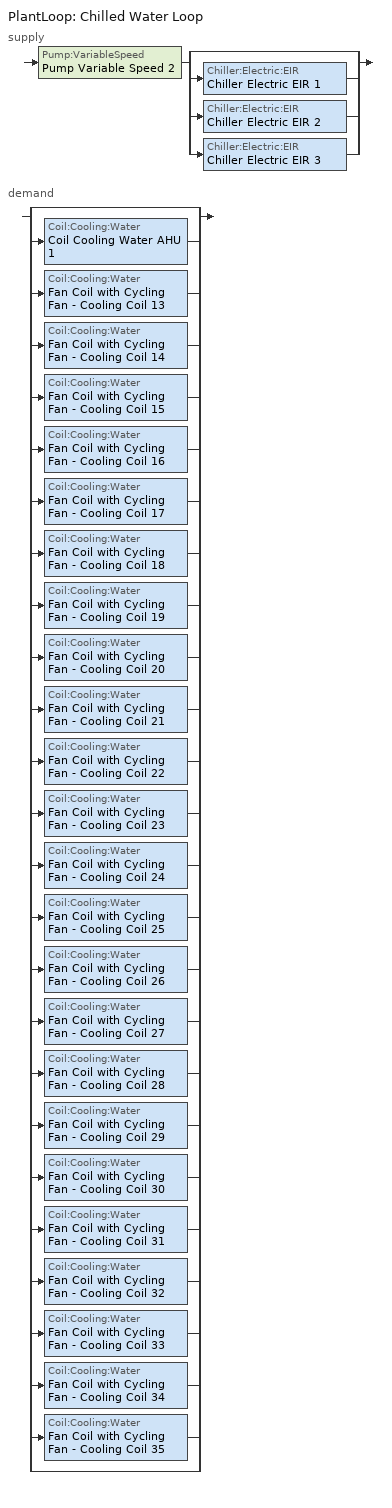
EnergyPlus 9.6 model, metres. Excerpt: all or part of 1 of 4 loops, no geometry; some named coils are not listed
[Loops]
PlantLoop 'Chilled Water Loop'
 supply: Pump:VariableSpeed 'Pump Variable Speed 2' > split
  | bypass
  | Chiller:Electric:EIR 'Chiller Electric EIR 1'
  | Chiller:Electric:EIR 'Chiller Electric EIR 2'
  | Chiller:Electric:EIR 'Chiller Electric EIR 3'
 demand: split
  | bypass
  | Coil:Cooling:Water 'Coil Cooling Water AHU 1'
  | Coil:Cooling:Water 'Fan Coil with Cycling Fan - Cooling Coil 13'
  | Coil:Cooling:Water 'Fan Coil with Cycling Fan - Cooling Coil 14'
  | Coil:Cooling:Water 'Fan Coil with Cycling Fan - Cooling Coil 15'
  | Coil:Cooling:Water 'Fan Coil with Cycling Fan - Cooling Coil 16'
  | Coil:Cooling:Water 'Fan Coil with Cycling Fan - Cooling Coil 17'
  | Coil:Cooling:Water 'Fan Coil with Cycling Fan - Cooling Coil 18'
  | Coil:Cooling:Water 'Fan Coil with Cycling Fan - Cooling Coil 19'
  | Coil:Cooling:Water 'Fan Coil with Cycling Fan - Cooling Coil 20'
  | Coil:Cooling:Water 'Fan Coil with Cycling Fan - Cooling Coil 21'
  | Coil:Cooling:Water 'Fan Coil with Cycling Fan - Cooling Coil 22'
  | Coil:Cooling:Water 'Fan Coil with Cycling Fan - Cooling Coil 23'
  | Coil:Cooling:Water 'Fan Coil with Cycling Fan - Cooling Coil 24'
  | Coil:Cooling:Water 'Fan Coil with Cycling Fan - Cooling Coil 25'
  | Coil:Cooling:Water 'Fan Coil with Cycling Fan - Cooling Coil 26'
  | Coil:Cooling:Water 'Fan Coil with Cycling Fan - Cooling Coil 27'
  | Coil:Cooling:Water 'Fan Coil with Cycling Fan - Cooling Coil 28'
  | Coil:Cooling:Water 'Fan Coil with Cycling Fan - Cooling Coil 29'
  | Coil:Cooling:Water 'Fan Coil with Cycling Fan - Cooling Coil 30'
  | Coil:Cooling:Water 'Fan Coil with Cycling Fan - Cooling Coil 31'
  | Coil:Cooling:Water 'Fan Coil with Cycling Fan - Cooling Coil 32'
  | Coil:Cooling:Water 'Fan Coil with Cycling Fan - Cooling Coil 33'
  | Coil:Cooling:Water 'Fan Coil with Cycling Fan - Cooling Coil 34'
  | Coil:Cooling:Water 'Fan Coil with Cycling Fan - Cooling Coil 35'
  | bypass
[ZoneControl:Thermostat] Temperature Difference Between Cutout And Setpoint deltaC=0
Name | Zone or ZoneList | Control Type Schedule | Control 1
Thermal Zone 13 Thermostat | Thermal Zone 13 | Thermal Zone 13 Thermostat Schedule | Thermostat Setpoint Dual Setpoint 13
Thermal Zone 14 Thermostat | Thermal Zone 14 | Thermal Zone 14 Thermostat Schedule | Thermostat Setpoint Dual Setpoint 14
Thermal Zone 15 Thermostat | Thermal Zone 15 | Thermal Zone 15 Thermostat Schedule | Thermostat Setpoint Dual Setpoint 15
Thermal Zone 16 Thermostat | Thermal Zone 16 | Thermal Zone 16 Thermostat Schedule | Thermostat Setpoint Dual Setpoint 16
Thermal Zone 17 Thermostat | Thermal Zone 17 | Thermal Zone 17 Thermostat Schedule | Thermostat Setpoint Dual Setpoint 17
Thermal Zone 18 Thermostat | Thermal Zone 18 | Thermal Zone 18 Thermostat Schedule | Thermostat Setpoint Dual Setpoint 18
Thermal Zone 19 Thermostat | Thermal Zone 19 | Thermal Zone 19 Thermostat Schedule | Thermostat Setpoint Dual Setpoint 19
Thermal Zone 20 Thermostat | Thermal Zone 20 | Thermal Zone 20 Thermostat Schedule | Thermostat Setpoint Dual Setpoint 20
Thermal Zone 21 Thermostat | Thermal Zone 21 | Thermal Zone 21 Thermostat Schedule | Thermostat Setpoint Dual Setpoint 21
Thermal Zone 22 Thermostat | Thermal Zone 22 | Thermal Zone 22 Thermostat Schedule | Thermostat Setpoint Dual Setpoint 22
Thermal Zone 23 Thermostat | Thermal Zone 23 | Thermal Zone 23 Thermostat Schedule | Thermostat Setpoint Dual Setpoint 23
Thermal Zone 24 Thermostat | Thermal Zone 24 | Thermal Zone 24 Thermostat Schedule | Thermostat Setpoint Dual Setpoint 24
Thermal Zone 25 Thermostat | Thermal Zone 25 | Thermal Zone 25 Thermostat Schedule | Thermostat Setpoint Dual Setpoint 25
Thermal Zone 26 Thermostat | Thermal Zone 26 | Thermal Zone 26 Thermostat Schedule | Thermostat Setpoint Dual Setpoint 26
Thermal Zone 27 Thermostat | Thermal Zone 27 | Thermal Zone 27 Thermostat Schedule | Thermostat Setpoint Dual Setpoint 27
Thermal Zone 28 Thermostat | Thermal Zone 28 | Thermal Zone 28 Thermostat Schedule | Thermostat Setpoint Dual Setpoint 28
Thermal Zone 29 Thermostat | Thermal Zone 29 | Thermal Zone 29 Thermostat Schedule | Thermostat Setpoint Dual Setpoint 29
Thermal Zone 30 Thermostat | Thermal Zone 30 | Thermal Zone 30 Thermostat Schedule | Thermostat Setpoint Dual Setpoint 30
Thermal Zone 31 Thermostat | Thermal Zone 31 | Thermal Zone 31 Thermostat Schedule | Thermostat Setpoint Dual Setpoint 31
Thermal Zone 32 Thermostat | Thermal Zone 32 | Thermal Zone 32 Thermostat Schedule | Thermostat Setpoint Dual Setpoint 32
Thermal Zone 33 Thermostat | Thermal Zone 33 | Thermal Zone 33 Thermostat Schedule | Thermostat Setpoint Dual Setpoint 33
Thermal Zone 34 Thermostat | Thermal Zone 34 | Thermal Zone 34 Thermostat Schedule | Thermostat Setpoint Dual Setpoint 34
Thermal Zone 35 Thermostat | Thermal Zone 35 | Thermal Zone 35 Thermostat Schedule | Thermostat Setpoint Dual Setpoint 35
[ThermostatSetpoint:DualSetpoint]
Name | Heating Setpoint Temperature Schedule | Cooling Setpoint Temperature Schedule
Thermostat Setpoint Dual Setpoint 13 | HtgSetp 13 | ClgSetp 13
Thermostat Setpoint Dual Setpoint 14 | HtgSetp 14 | ClgSetp 14
Thermostat Setpoint Dual Setpoint 15 | HtgSetp 15 | ClgSetp 15
Thermostat Setpoint Dual Setpoint 16 | HtgSetp 16 | ClgSetp 16
Thermostat Setpoint Dual Setpoint 17 | HtgSetp 17 | ClgSetp 17
Thermostat Setpoint Dual Setpoint 18 | HtgSetp 18 | ClgSetp 18
Thermostat Setpoint Dual Setpoint 19 | HtgSetp 19 | ClgSetp 19
Thermostat Setpoint Dual Setpoint 20 | HtgSetp 20 | ClgSetp 20
Thermostat Setpoint Dual Setpoint 21 | HtgSetp 21 | ClgSetp 21
Thermostat Setpoint Dual Setpoint 22 | HtgSetp 22 | ClgSetp 22
Thermostat Setpoint Dual Setpoint 23 | HtgSetp 23 | ClgSetp 23
Thermostat Setpoint Dual Setpoint 24 | HtgSetp 24 | ClgSetp 24
Thermostat Setpoint Dual Setpoint 25 | HtgSetp 25 | ClgSetp 25
Thermostat Setpoint Dual Setpoint 26 | HtgSetp 26 | ClgSetp 26
Thermostat Setpoint Dual Setpoint 27 | HtgSetp 27 | ClgSetp 27
Thermostat Setpoint Dual Setpoint 28 | HtgSetp 28 | ClgSetp 28
Thermostat Setpoint Dual Setpoint 29 | HtgSetp 29 | ClgSetp 29
Thermostat Setpoint Dual Setpoint 30 | HtgSetp 30 | ClgSetp 30
Thermostat Setpoint Dual Setpoint 31 | HtgSetp 31 | ClgSetp 31
Thermostat Setpoint Dual Setpoint 32 | HtgSetp 32 | ClgSetp 32
Thermostat Setpoint Dual Setpoint 33 | HtgSetp 33 | ClgSetp 33
Thermostat Setpoint Dual Setpoint 34 | HtgSetp 34 | ClgSetp 34
Thermostat Setpoint Dual Setpoint 35 | HtgSetp 35 | ClgSetp 35
[Fan:OnOff] Availability Schedule=Always On Discrete hvac_library; Fan Total Efficiency=0.75; Pressure Rise Pa=1395; Maximum Flow Rate m3/s=99.64; Motor Efficiency=0.8; Motor In Airstream Fraction=1; Fan Power Ratio Function of Speed Ratio Curve=Fan On Off Power Curve 12; Fan Efficiency Ratio Function of Speed Ratio Curve=Fan On Off Efficiency Curve 12
Fan Coil with Cycling Fan - Fan 13; Fan Coil with Cycling Fan - Fan 14; Fan Coil with Cycling Fan - Fan 15; Fan Coil with Cycling Fan - Fan 16; Fan Coil with Cycling Fan - Fan 17; Fan Coil with Cycling Fan - Fan 18; Fan Coil with Cycling Fan - Fan 19; Fan Coil with Cycling Fan - Fan 20; Fan Coil with Cycling Fan - Fan 21; Fan Coil with Cycling Fan - Fan 22; Fan Coil with Cycling Fan - Fan 23; Fan Coil with Cycling Fan - Fan 24; Fan Coil with Cycling Fan - Fan 25; Fan Coil with Cycling Fan - Fan 26; Fan Coil with Cycling Fan - Fan 27; Fan Coil with Cycling Fan - Fan 28; Fan Coil with Cycling Fan - Fan 29; Fan Coil with Cycling Fan - Fan 30; Fan Coil with Cycling Fan - Fan 31; Fan Coil with Cycling Fan - Fan 32; Fan Coil with Cycling Fan - Fan 33; Fan Coil with Cycling Fan - Fan 34; Fan Coil with Cycling Fan - Fan 35
[Coil:Cooling:Water] Availability Schedule=Always On Discrete hvac_library; Design Water Flow Rate m3/s=Autosize; Design Air Flow Rate m3/s=Autosize; Design Inlet Water Temperature C=Autosize; Design Inlet Air Temperature C=Autosize; Design Outlet Air Temperature C=Autosize; Design Inlet Air Humidity Ratio kgWater/kgDryAir=Autosize; Design Outlet Air Humidity Ratio kgWater/kgDryAir=Autosize; Type of Analysis=SimpleAnalysis; Heat Exchanger Configuration=CrossFlow
Fan Coil with Cycling Fan - Cooling Coil 13; Fan Coil with Cycling Fan - Cooling Coil 14; Fan Coil with Cycling Fan - Cooling Coil 15; Fan Coil with Cycling Fan - Cooling Coil 16; Fan Coil with Cycling Fan - Cooling Coil 17; Fan Coil with Cycling Fan - Cooling Coil 18; Fan Coil with Cycling Fan - Cooling Coil 19; Fan Coil with Cycling Fan - Cooling Coil 20; Fan Coil with Cycling Fan - Cooling Coil 21; Fan Coil with Cycling Fan - Cooling Coil 22; Fan Coil with Cycling Fan - Cooling Coil 23; Fan Coil with Cycling Fan - Cooling Coil 24; Fan Coil with Cycling Fan - Cooling Coil 25; Fan Coil with Cycling Fan - Cooling Coil 26; Fan Coil with Cycling Fan - Cooling Coil 27; Fan Coil with Cycling Fan - Cooling Coil 28; Fan Coil with Cycling Fan - Cooling Coil 29; Fan Coil with Cycling Fan - Cooling Coil 30; Fan Coil with Cycling Fan - Cooling Coil 31; Fan Coil with Cycling Fan - Cooling Coil 32; Fan Coil with Cycling Fan - Cooling Coil 33; Fan Coil with Cycling Fan - Cooling Coil 34; Fan Coil with Cycling Fan - Cooling Coil 35
[ZoneHVAC:FourPipeFanCoil] Capacity Control Method=CyclingFan; Maximum Supply Air Flow Rate m3/s=Autosize; Maximum Outdoor Air Flow Rate m3/s=Autosize; Maximum Cold Water Flow Rate m3/s=Autosize; Maximum Hot Water Flow Rate m3/s=Autosize; Minimum Supply Air Temperature in Cooling Mode C=Autosize; Maximum Supply Air Temperature in Heating Mode C=Autosize
Fan Coil with Cycling Fan 13: Availability Schedule Name ! Occpancy Schedule 13=Always On Discrete hvac_library; Supply Air Fan=Fan Coil with Cycling Fan - Fan 13; Cooling Coil=Fan Coil with Cycling Fan - Cooling Coil 13; Heating Coil=Fan Coil with Cycling Fan - Heating Coil 13
Fan Coil with Cycling Fan 14: Supply Air Fan=Fan Coil with Cycling Fan - Fan 14; Cooling Coil=Fan Coil with Cycling Fan - Cooling Coil 14; Heating Coil=Fan Coil with Cycling Fan - Heating Coil 14; Availability Schedule Name ! Occpancy Schedule 14=Always On Discrete hvac_library
Fan Coil with Cycling Fan 15: Supply Air Fan=Fan Coil with Cycling Fan - Fan 15; Cooling Coil=Fan Coil with Cycling Fan - Cooling Coil 15; Heating Coil=Fan Coil with Cycling Fan - Heating Coil 15; Availability Schedule Name ! Occpancy Schedule 15=Always On Discrete hvac_library
Fan Coil with Cycling Fan 16: Supply Air Fan=Fan Coil with Cycling Fan - Fan 16; Cooling Coil=Fan Coil with Cycling Fan - Cooling Coil 16; Heating Coil=Fan Coil with Cycling Fan - Heating Coil 16; Availability Schedule Name ! Occpancy Schedule 16=Always On Discrete hvac_library
Fan Coil with Cycling Fan 17: Supply Air Fan=Fan Coil with Cycling Fan - Fan 17; Cooling Coil=Fan Coil with Cycling Fan - Cooling Coil 17; Heating Coil=Fan Coil with Cycling Fan - Heating Coil 17; Availability Schedule Name ! Occpancy Schedule 17=Always On Discrete hvac_library
Fan Coil with Cycling Fan 18: Supply Air Fan=Fan Coil with Cycling Fan - Fan 18; Cooling Coil=Fan Coil with Cycling Fan - Cooling Coil 18; Heating Coil=Fan Coil with Cycling Fan - Heating Coil 18; Availability Schedule Name ! Occpancy Schedule 18=Always On Discrete hvac_library
Fan Coil with Cycling Fan 19: Supply Air Fan=Fan Coil with Cycling Fan - Fan 19; Cooling Coil=Fan Coil with Cycling Fan - Cooling Coil 19; Heating Coil=Fan Coil with Cycling Fan - Heating Coil 19; Availability Schedule Name ! Occpancy Schedule 19=Always On Discrete hvac_library
Fan Coil with Cycling Fan 20: Supply Air Fan=Fan Coil with Cycling Fan - Fan 20; Cooling Coil=Fan Coil with Cycling Fan - Cooling Coil 20; Heating Coil=Fan Coil with Cycling Fan - Heating Coil 20; Availability Schedule Name ! Occpancy Schedule 20=Always On Discrete hvac_library
Fan Coil with Cycling Fan 21: Supply Air Fan=Fan Coil with Cycling Fan - Fan 21; Cooling Coil=Fan Coil with Cycling Fan - Cooling Coil 21; Heating Coil=Fan Coil with Cycling Fan - Heating Coil 21; Availability Schedule Name ! Occpancy Schedule 21=Always On Discrete hvac_library
Fan Coil with Cycling Fan 22: Supply Air Fan=Fan Coil with Cycling Fan - Fan 22; Cooling Coil=Fan Coil with Cycling Fan - Cooling Coil 22; Heating Coil=Fan Coil with Cycling Fan - Heating Coil 22; Availability Schedule Name ! Occpancy Schedule 22=Always On Discrete hvac_library
Fan Coil with Cycling Fan 23: Supply Air Fan=Fan Coil with Cycling Fan - Fan 23; Cooling Coil=Fan Coil with Cycling Fan - Cooling Coil 23; Heating Coil=Fan Coil with Cycling Fan - Heating Coil 23; Availability Schedule Name ! Occpancy Schedule 23=Always On Discrete hvac_library
Fan Coil with Cycling Fan 24: Supply Air Fan=Fan Coil with Cycling Fan - Fan 24; Cooling Coil=Fan Coil with Cycling Fan - Cooling Coil 24; Heating Coil=Fan Coil with Cycling Fan - Heating Coil 24; Availability Schedule Name ! Occpancy Schedule 24=Always On Discrete hvac_library
Fan Coil with Cycling Fan 25: Supply Air Fan=Fan Coil with Cycling Fan - Fan 25; Cooling Coil=Fan Coil with Cycling Fan - Cooling Coil 25; Heating Coil=Fan Coil with Cycling Fan - Heating Coil 25; Availability Schedule Name ! Occpancy Schedule 25=Always On Discrete hvac_library
Fan Coil with Cycling Fan 26: Supply Air Fan=Fan Coil with Cycling Fan - Fan 26; Cooling Coil=Fan Coil with Cycling Fan - Cooling Coil 26; Heating Coil=Fan Coil with Cycling Fan - Heating Coil 26; Availability Schedule Name ! Occpancy Schedule 26=Always On Discrete hvac_library
Fan Coil with Cycling Fan 27: Supply Air Fan=Fan Coil with Cycling Fan - Fan 27; Cooling Coil=Fan Coil with Cycling Fan - Cooling Coil 27; Heating Coil=Fan Coil with Cycling Fan - Heating Coil 27; Availability Schedule Name ! Occpancy Schedule 27=Always On Discrete hvac_library
Fan Coil with Cycling Fan 28: Supply Air Fan=Fan Coil with Cycling Fan - Fan 28; Cooling Coil=Fan Coil with Cycling Fan - Cooling Coil 28; Heating Coil=Fan Coil with Cycling Fan - Heating Coil 28; Availability Schedule Name ! Occpancy Schedule 28=Always On Discrete hvac_library
Fan Coil with Cycling Fan 29: Supply Air Fan=Fan Coil with Cycling Fan - Fan 29; Cooling Coil=Fan Coil with Cycling Fan - Cooling Coil 29; Heating Coil=Fan Coil with Cycling Fan - Heating Coil 29; Availability Schedule Name ! Occpancy Schedule 29=Always On Discrete hvac_library
Fan Coil with Cycling Fan 30: Supply Air Fan=Fan Coil with Cycling Fan - Fan 30; Cooling Coil=Fan Coil with Cycling Fan - Cooling Coil 30; Heating Coil=Fan Coil with Cycling Fan - Heating Coil 30; Availability Schedule Name ! Occpancy Schedule 30=Always On Discrete hvac_library
Fan Coil with Cycling Fan 31: Supply Air Fan=Fan Coil with Cycling Fan - Fan 31; Cooling Coil=Fan Coil with Cycling Fan - Cooling Coil 31; Heating Coil=Fan Coil with Cycling Fan - Heating Coil 31; Availability Schedule Name ! Occpancy Schedule 31=Always On Discrete hvac_library
Fan Coil with Cycling Fan 32: Supply Air Fan=Fan Coil with Cycling Fan - Fan 32; Cooling Coil=Fan Coil with Cycling Fan - Cooling Coil 32; Heating Coil=Fan Coil with Cycling Fan - Heating Coil 32; Availability Schedule Name ! Occpancy Schedule 32=Always On Discrete hvac_library
Fan Coil with Cycling Fan 33: Supply Air Fan=Fan Coil with Cycling Fan - Fan 33; Cooling Coil=Fan Coil with Cycling Fan - Cooling Coil 33; Heating Coil=Fan Coil with Cycling Fan - Heating Coil 33; Availability Schedule Name ! Occpancy Schedule 33=Always On Discrete hvac_library
Fan Coil with Cycling Fan 34: Supply Air Fan=Fan Coil with Cycling Fan - Fan 34; Cooling Coil=Fan Coil with Cycling Fan - Cooling Coil 34; Heating Coil=Fan Coil with Cycling Fan - Heating Coil 34; Availability Schedule Name ! Occpancy Schedule 34=Always On Discrete hvac_library
Fan Coil with Cycling Fan 35: Supply Air Fan=Fan Coil with Cycling Fan - Fan 35; Cooling Coil=Fan Coil with Cycling Fan - Cooling Coil 35; Heating Coil=Fan Coil with Cycling Fan - Heating Coil 35; Availability Schedule Name ! Occpancy Schedule 35=Always On Discrete hvac_library
[Zone equipment]
Thermal Zone 13: Fan Coil with Cycling Fan 13
Thermal Zone 14: Fan Coil with Cycling Fan 14
Thermal Zone 15: Fan Coil with Cycling Fan 15
Thermal Zone 16: Fan Coil with Cycling Fan 16
Thermal Zone 17: Fan Coil with Cycling Fan 17
Thermal Zone 18: Fan Coil with Cycling Fan 18
Thermal Zone 19: Fan Coil with Cycling Fan 19
Thermal Zone 20: Fan Coil with Cycling Fan 20
Thermal Zone 21: Fan Coil with Cycling Fan 21
Thermal Zone 22: Fan Coil with Cycling Fan 22
Thermal Zone 23: Fan Coil with Cycling Fan 23
Thermal Zone 24: Fan Coil with Cycling Fan 24
Thermal Zone 25: Fan Coil with Cycling Fan 25
Thermal Zone 26: Fan Coil with Cycling Fan 26
Thermal Zone 27: Fan Coil with Cycling Fan 27
Thermal Zone 28: Fan Coil with Cycling Fan 28
Thermal Zone 29: Fan Coil with Cycling Fan 29
Thermal Zone 30: Fan Coil with Cycling Fan 30
Thermal Zone 31: Fan Coil with Cycling Fan 31
Thermal Zone 32: Fan Coil with Cycling Fan 32
Thermal Zone 33: Fan Coil with Cycling Fan 33
Thermal Zone 34: Fan Coil with Cycling Fan 34
Thermal Zone 35: Fan Coil with Cycling Fan 35
[Sizing:Zone] Zone Cooling Design Supply Air Temperature Input Method=SupplyAirTemperature; Zone Cooling Design Supply Air Temperature C=18.1; Zone Cooling Design Supply Air Temperature Difference deltaC=11.11; Zone Heating Design Supply Air Temperature Input Method=SupplyAirTemperature; Zone Heating Design Supply Air Temperature C=54.7; Zone Heating Design Supply Air Temperature Difference deltaC=11.11; Zone Cooling Design Supply Air Humidity Ratio kgWater/kgDryAir=0.0085; Zone Heating Design Supply Air Humidity Ratio kgWater/kgDryAir=0.008; Cooling Design Air Flow Method=DesignDay; Cooling Design Air Flow Rate m3/s=0; Cooling Minimum Air Flow per Zone Floor Area m3/s-m2=0.000762; Cooling Minimum Air Flow m3/s=0; Cooling Minimum Air Flow Fraction=0; Heating Design Air Flow Method=DesignDay; Heating Design Air Flow Rate m3/s=0; Heating Maximum Air Flow per Zone Floor Area m3/s-m2=0.002032; Heating Maximum Air Flow m3/s=0.141576; Heating Maximum Air Flow Fraction=0.3; Account for Dedicated Outdoor Air System=No
Name | Design Specification Outdoor Air Object
Thermal Zone 13 | Ventilation 13
Thermal Zone 14 | Ventilation 14
Thermal Zone 15 | Ventilation 15
Thermal Zone 16 | Ventilation 16
Thermal Zone 17 | Ventilation 17
Thermal Zone 18 | Ventilation 18
Thermal Zone 19 | Ventilation 19
Thermal Zone 20 | Ventilation 20
Thermal Zone 21 | Ventilation 21
Thermal Zone 22 | Ventilation 22
Thermal Zone 23 | Ventilation 23
Thermal Zone 24 | Ventilation 24
Thermal Zone 25 | Ventilation 25
Thermal Zone 26 | Ventilation 26
Thermal Zone 27 | Ventilation 27
Thermal Zone 28 | Ventilation 28
Thermal Zone 29 | Ventilation 29
Thermal Zone 30 | Ventilation 30
Thermal Zone 31 | Ventilation 31
Thermal Zone 32 | Ventilation 32
Thermal Zone 33 | Ventilation 33
Thermal Zone 34 | Ventilation 34
Thermal Zone 35 | Ventilation 35
[DesignSpecification:OutdoorAir] Outdoor Air Method=Sum; Outdoor Air Flow per Person m3/s-person=0; Outdoor Air Flow per Zone Floor Area m3/s-m2=0; Outdoor Air Flow per Zone m3/s=0; Outdoor Air Flow Air Changes per Hour 1/hr=1.7
Ventilation 13; Ventilation 14; Ventilation 15; Ventilation 16; Ventilation 17; Ventilation 18; Ventilation 19; Ventilation 20; Ventilation 21; Ventilation 22; Ventilation 23; Ventilation 24; Ventilation 25; Ventilation 26; Ventilation 27; Ventilation 28; Ventilation 29; Ventilation 30; Ventilation 31; Ventilation 32; Ventilation 33; Ventilation 34; Ventilation 35
[SetpointManager:Scheduled]
Setpoint Manager Scheduled Chilled Water Duck: Control Variable=Temperature; Schedule=Chilled_Water_Temperature; Setpoint Node or NodeList=Node Chilled Water Deck Supply
[Chiller:Electric:EIR] Reference Capacity W=Autosize; Reference Leaving Chilled Water Temperature C=6.67; Reference Entering Condenser Fluid Temperature C=29.4; Reference Chilled Water Flow Rate m3/s=Autosize; Reference Condenser Fluid Flow Rate m3/s=Autosize; Cooling Capacity Function of Temperature Curve=Curve Biquadratic 1; Electric Input to Cooling Output Ratio Function of Temperature Curve=Curve Biquadratic 2; Electric Input to Cooling Output Ratio Function of Part Load Ratio Curve=Curve Quadratic 1; Minimum Part Load Ratio=0.1; Maximum Part Load Ratio=1; Optimum Part Load Ratio=1; Minimum Unloading Ratio=0.2; Condenser Type=WaterCooled; Condenser Fan Power Ratio W/W=0; Fraction of Compressor Electric Consumption Rejected by Condenser=1; Leaving Chilled Water Lower Temperature Limit C=2; Chiller Flow Mode=NotModulated; Sizing Factor=1; Basin Heater Capacity W/K=0; Basin Heater Setpoint Temperature C=10; Condenser Heat Recovery Relative Capacity Fraction=1
Name | Reference COP W/W
Chiller Electric EIR 1 | 3.5
Chiller Electric EIR 2 | 4.5
Chiller Electric EIR 3 | 5.5
[PlantEquipmentList]
Chilled Water Loop Cooling Equipment List: Chiller:Electric:EIR, Chiller Electric EIR 1, Chiller:Electric:EIR, Chiller Electric EIR 2, Chiller:Electric:EIR, Chiller Electric EIR 3
[PlantLoop]
Chilled Water Loop: Fluid Type=Water; Plant Equipment Operation Scheme=Chilled Water Loop Operation Schemes; Maximum Loop Temperature C=100; Minimum Loop Temperature C=0; Maximum Loop Flow Rate m3/s=Autosize; Minimum Loop Flow Rate m3/s=0; Plant Loop Volume m3=Autocalculate; Load Distribution Scheme=Optimal; Plant Loop Demand Calculation Scheme=SingleSetpoint
[Sizing:Plant]
Chilled Water Loop: Loop Type=Cooling; Design Loop Exit Temperature C=6.7; Loop Design Temperature Difference deltaC=6.7; Sizing Option=NonCoincident; Zone Timesteps in Averaging Window=1; Coincident Sizing Factor Mode=None
[Pump:VariableSpeed]
Pump Variable Speed 2: Design Maximum Flow Rate m3/s=Autosize; Design Pump Head Pa=179352; Design Power Consumption W=Autosize; Motor Efficiency=0.8; Fraction of Motor Inefficiencies to Fluid Stream=0; Coefficient 1 of the Part Load Performance Curve=0; Coefficient 2 of the Part Load Performance Curve=1; Coefficient 3 of the Part Load Performance Curve=0; Coefficient 4 of the Part Load Performance Curve=0; Design Minimum Flow Rate m3/s=0; Pump Control Type=Intermittent; Skin Loss Radiative Fraction=0.5; Design Power Sizing Method=PowerPerFlowPerPressure; Design Electric Power per Unit Flow Rate W/(m3/s)=348701.1; Design Shaft Power per Unit Flow Rate per Unit Head W/((m3/s)-Pa)=1.28205; Design Minimum Flow Rate Fraction=0
[PlantEquipmentOperationSchemes]
Chilled Water Loop Operation Schemes: Control Scheme Object Type 1=PlantEquipmentOperation:CoolingLoad; Control Scheme Name 1=Chilled Water Loop Cooling Operation Scheme; Control Scheme Schedule Name 1=Always On Discrete
[PlantEquipmentOperation:CoolingLoad]
Chilled Water Loop Cooling Operation Scheme: Load Range Lower Limit 1=0; Load Range Upper Limit 1=1000000000; Range Equipment List Name 1=Chilled Water Loop Cooling Equipment List
[Schedule:Day:Interval]
HtgSetp Summer Design Day 13; HtgSetp Summer Design Day 14; HtgSetp Summer Design Day 15; HtgSetp Summer Design Day 16; HtgSetp Summer Design Day 17; HtgSetp Summer Design Day 18; HtgSetp Summer Design Day 19; HtgSetp Summer Design Day 20; HtgSetp Summer Design Day 21; HtgSetp Summer Design Day 22; HtgSetp Summer Design Day 23; HtgSetp Summer Design Day 24; HtgSetp Summer Design Day 25; HtgSetp Summer Design Day 26; HtgSetp Summer Design Day 27; HtgSetp Summer Design Day 28; HtgSetp Summer Design Day 29; HtgSetp Summer Design Day 30; HtgSetp Summer Design Day 31; HtgSetp Summer Design Day 32; HtgSetp Summer Design Day 33; HtgSetp Summer Design Day 34; HtgSetp Summer Design Day 35: No, 24:00, 15.6
HtgSetp Winter Design Day 13; HtgSetp Winter Design Day 14; HtgSetp Winter Design Day 15; HtgSetp Winter Design Day 16; HtgSetp Winter Design Day 17; HtgSetp Winter Design Day 18; HtgSetp Winter Design Day 19; HtgSetp Winter Design Day 20; HtgSetp Winter Design Day 21; HtgSetp Winter Design Day 22; HtgSetp Winter Design Day 23; HtgSetp Winter Design Day 24; HtgSetp Winter Design Day 25; HtgSetp Winter Design Day 26; HtgSetp Winter Design Day 27; HtgSetp Winter Design Day 28; HtgSetp Winter Design Day 29; HtgSetp Winter Design Day 30; HtgSetp Winter Design Day 31; HtgSetp Winter Design Day 32; HtgSetp Winter Design Day 33; HtgSetp Winter Design Day 34; HtgSetp Winter Design Day 35: No, 24:00, 21
ClgSetp Summer Design Day 13; ClgSetp Summer Design Day 14; ClgSetp Summer Design Day 15; ClgSetp Summer Design Day 16; ClgSetp Summer Design Day 17; ClgSetp Summer Design Day 18; ClgSetp Summer Design Day 19; ClgSetp Summer Design Day 20; ClgSetp Summer Design Day 21; ClgSetp Summer Design Day 22; ClgSetp Summer Design Day 23; ClgSetp Summer Design Day 24; ClgSetp Summer Design Day 25; ClgSetp Summer Design Day 26; ClgSetp Summer Design Day 27; ClgSetp Summer Design Day 28; ClgSetp Summer Design Day 29; ClgSetp Summer Design Day 30; ClgSetp Summer Design Day 31; ClgSetp Summer Design Day 32; ClgSetp Summer Design Day 33; ClgSetp Summer Design Day 34; ClgSetp Summer Design Day 35: No, 06:00, 26.7, 22:00, 24, 24:00, 26.7
ClgSetp Winter Design Day 13; ClgSetp Winter Design Day 14; ClgSetp Winter Design Day 15; ClgSetp Winter Design Day 16; ClgSetp Winter Design Day 17; ClgSetp Winter Design Day 18; ClgSetp Winter Design Day 19; ClgSetp Winter Design Day 20; ClgSetp Winter Design Day 21; ClgSetp Winter Design Day 22; ClgSetp Winter Design Day 23; ClgSetp Winter Design Day 24; ClgSetp Winter Design Day 25; ClgSetp Winter Design Day 26; ClgSetp Winter Design Day 27; ClgSetp Winter Design Day 28; ClgSetp Winter Design Day 29; ClgSetp Winter Design Day 30; ClgSetp Winter Design Day 31; ClgSetp Winter Design Day 32; ClgSetp Winter Design Day 33; ClgSetp Winter Design Day 34; ClgSetp Winter Design Day 35: No, 24:00, 26.7
ClgSetp Default Schedule 13; ClgSetp Default Schedule 14; ClgSetp Default Schedule 15; ClgSetp Default Schedule 16; ClgSetp Default Schedule 17; ClgSetp Default Schedule 18; ClgSetp Default Schedule 19; ClgSetp Default Schedule 20; ClgSetp Default Schedule 21; ClgSetp Default Schedule 22; ClgSetp Default Schedule 23; ClgSetp Default Schedule 24; ClgSetp Default Schedule 25; ClgSetp Default Schedule 26; ClgSetp Default Schedule 27; ClgSetp Default Schedule 28; ClgSetp Default Schedule 29; ClgSetp Default Schedule 30; ClgSetp Default Schedule 31; ClgSetp Default Schedule 32; ClgSetp Default Schedule 33; ClgSetp Default Schedule 34; ClgSetp Default Schedule 35: Temperature 37, No, 01:00, 28, 02:00, 28, 03:00, 28, 04:00, 28, 05:00, 28, 06:00, 28, 07:00, 28, 08:00, 28, 09:00, 28, 10:00, 28, 11:00, 26, 12:00, 26, 13:00, 26, 14:00, 26, 15:00, 26, 16:00, 26, 17:00, 26, 18:00, 26, 19:00, 26, 20:00, 26, 21:00, 26, 22:00, 26, 23:00, 28, 24:00, 28
HtgSetp Default Schedule 13; HtgSetp Default Schedule 14; HtgSetp Default Schedule 15; HtgSetp Default Schedule 16; HtgSetp Default Schedule 17; HtgSetp Default Schedule 18; HtgSetp Default Schedule 19; HtgSetp Default Schedule 20; HtgSetp Default Schedule 21; HtgSetp Default Schedule 22; HtgSetp Default Schedule 23; HtgSetp Default Schedule 24; HtgSetp Default Schedule 25; HtgSetp Default Schedule 26; HtgSetp Default Schedule 27; HtgSetp Default Schedule 28; HtgSetp Default Schedule 29; HtgSetp Default Schedule 30; HtgSetp Default Schedule 31; HtgSetp Default Schedule 32; HtgSetp Default Schedule 33; HtgSetp Default Schedule 34; HtgSetp Default Schedule 35: Temperature 36, No, 01:00, 16, 02:00, 16, 03:00, 16, 04:00, 16, 05:00, 16, 06:00, 16, 07:00, 16, 08:00, 16, 09:00, 16, 10:00, 16, 11:00, 22, 12:00, 22, 13:00, 22, 14:00, 22, 15:00, 22, 16:00, 22, 17:00, 22, 18:00, 22, 19:00, 22, 20:00, 22, 21:00, 22, 22:00, 22, 23:00, 16, 24:00, 16
Chilled_Water_Temperature_Default; Chilled_Water_Temperature_Summer_Design_Day; Chilled_Water_Temperature_Winter_Design_Day: No, 24:00, 6.7
[Schedule:Week:Daily]
HtgSetp 13 Week Rule - Jan1-Dec31: HtgSetp Default Schedule 13, HtgSetp Default Schedule 13, HtgSetp Default Schedule 13, HtgSetp Default Schedule 13, HtgSetp Default Schedule 13, HtgSetp Default Schedule 13, HtgSetp Default Schedule 13, HtgSetp Default Schedule 13, HtgSetp Summer Design Day 13, HtgSetp Winter Design Day 13, HtgSetp Default Schedule 13, HtgSetp Default Schedule 13
ClgSetp 13 Week Rule - Jan1-Dec31: ClgSetp Default Schedule 13, ClgSetp Default Schedule 13, ClgSetp Default Schedule 13, ClgSetp Default Schedule 13, ClgSetp Default Schedule 13, ClgSetp Default Schedule 13, ClgSetp Default Schedule 13, ClgSetp Default Schedule 13, ClgSetp Summer Design Day 13, ClgSetp Winter Design Day 13, ClgSetp Default Schedule 13, ClgSetp Default Schedule 13
HtgSetp 14 Week Rule - Jan1-Dec31: HtgSetp Default Schedule 14, HtgSetp Default Schedule 14, HtgSetp Default Schedule 14, HtgSetp Default Schedule 14, HtgSetp Default Schedule 14, HtgSetp Default Schedule 14, HtgSetp Default Schedule 14, HtgSetp Default Schedule 14, HtgSetp Summer Design Day 14, HtgSetp Winter Design Day 14, HtgSetp Default Schedule 14, HtgSetp Default Schedule 14
ClgSetp 14 Week Rule - Jan1-Dec31: ClgSetp Default Schedule 14, ClgSetp Default Schedule 14, ClgSetp Default Schedule 14, ClgSetp Default Schedule 14, ClgSetp Default Schedule 14, ClgSetp Default Schedule 14, ClgSetp Default Schedule 14, ClgSetp Default Schedule 14, ClgSetp Summer Design Day 14, ClgSetp Winter Design Day 14, ClgSetp Default Schedule 14, ClgSetp Default Schedule 14
HtgSetp 15 Week Rule - Jan1-Dec31: HtgSetp Default Schedule 15, HtgSetp Default Schedule 15, HtgSetp Default Schedule 15, HtgSetp Default Schedule 15, HtgSetp Default Schedule 15, HtgSetp Default Schedule 15, HtgSetp Default Schedule 15, HtgSetp Default Schedule 15, HtgSetp Summer Design Day 15, HtgSetp Winter Design Day 15, HtgSetp Default Schedule 15, HtgSetp Default Schedule 15
ClgSetp 15 Week Rule - Jan1-Dec31: ClgSetp Default Schedule 15, ClgSetp Default Schedule 15, ClgSetp Default Schedule 15, ClgSetp Default Schedule 15, ClgSetp Default Schedule 15, ClgSetp Default Schedule 15, ClgSetp Default Schedule 15, ClgSetp Default Schedule 15, ClgSetp Summer Design Day 15, ClgSetp Winter Design Day 15, ClgSetp Default Schedule 15, ClgSetp Default Schedule 15
HtgSetp 16 Week Rule - Jan1-Dec31: HtgSetp Default Schedule 16, HtgSetp Default Schedule 16, HtgSetp Default Schedule 16, HtgSetp Default Schedule 16, HtgSetp Default Schedule 16, HtgSetp Default Schedule 16, HtgSetp Default Schedule 16, HtgSetp Default Schedule 16, HtgSetp Summer Design Day 16, HtgSetp Winter Design Day 16, HtgSetp Default Schedule 16, HtgSetp Default Schedule 16
ClgSetp 16 Week Rule - Jan1-Dec31: ClgSetp Default Schedule 16, ClgSetp Default Schedule 16, ClgSetp Default Schedule 16, ClgSetp Default Schedule 16, ClgSetp Default Schedule 16, ClgSetp Default Schedule 16, ClgSetp Default Schedule 16, ClgSetp Default Schedule 16, ClgSetp Summer Design Day 16, ClgSetp Winter Design Day 16, ClgSetp Default Schedule 16, ClgSetp Default Schedule 16
HtgSetp 17 Week Rule - Jan1-Dec31: HtgSetp Default Schedule 17, HtgSetp Default Schedule 17, HtgSetp Default Schedule 17, HtgSetp Default Schedule 17, HtgSetp Default Schedule 17, HtgSetp Default Schedule 17, HtgSetp Default Schedule 17, HtgSetp Default Schedule 17, HtgSetp Summer Design Day 17, HtgSetp Winter Design Day 17, HtgSetp Default Schedule 17, HtgSetp Default Schedule 17
ClgSetp 17 Week Rule - Jan1-Dec31: ClgSetp Default Schedule 17, ClgSetp Default Schedule 17, ClgSetp Default Schedule 17, ClgSetp Default Schedule 17, ClgSetp Default Schedule 17, ClgSetp Default Schedule 17, ClgSetp Default Schedule 17, ClgSetp Default Schedule 17, ClgSetp Summer Design Day 17, ClgSetp Winter Design Day 17, ClgSetp Default Schedule 17, ClgSetp Default Schedule 17
HtgSetp 18 Week Rule - Jan1-Dec31: HtgSetp Default Schedule 18, HtgSetp Default Schedule 18, HtgSetp Default Schedule 18, HtgSetp Default Schedule 18, HtgSetp Default Schedule 18, HtgSetp Default Schedule 18, HtgSetp Default Schedule 18, HtgSetp Default Schedule 18, HtgSetp Summer Design Day 18, HtgSetp Winter Design Day 18, HtgSetp Default Schedule 18, HtgSetp Default Schedule 18
ClgSetp 18 Week Rule - Jan1-Dec31: ClgSetp Default Schedule 18, ClgSetp Default Schedule 18, ClgSetp Default Schedule 18, ClgSetp Default Schedule 18, ClgSetp Default Schedule 18, ClgSetp Default Schedule 18, ClgSetp Default Schedule 18, ClgSetp Default Schedule 18, ClgSetp Summer Design Day 18, ClgSetp Winter Design Day 18, ClgSetp Default Schedule 18, ClgSetp Default Schedule 18
HtgSetp 19 Week Rule - Jan1-Dec31: HtgSetp Default Schedule 19, HtgSetp Default Schedule 19, HtgSetp Default Schedule 19, HtgSetp Default Schedule 19, HtgSetp Default Schedule 19, HtgSetp Default Schedule 19, HtgSetp Default Schedule 19, HtgSetp Default Schedule 19, HtgSetp Summer Design Day 19, HtgSetp Winter Design Day 19, HtgSetp Default Schedule 19, HtgSetp Default Schedule 19
ClgSetp 19 Week Rule - Jan1-Dec31: ClgSetp Default Schedule 19, ClgSetp Default Schedule 19, ClgSetp Default Schedule 19, ClgSetp Default Schedule 19, ClgSetp Default Schedule 19, ClgSetp Default Schedule 19, ClgSetp Default Schedule 19, ClgSetp Default Schedule 19, ClgSetp Summer Design Day 19, ClgSetp Winter Design Day 19, ClgSetp Default Schedule 19, ClgSetp Default Schedule 19
HtgSetp 20 Week Rule - Jan1-Dec31: HtgSetp Default Schedule 20, HtgSetp Default Schedule 20, HtgSetp Default Schedule 20, HtgSetp Default Schedule 20, HtgSetp Default Schedule 20, HtgSetp Default Schedule 20, HtgSetp Default Schedule 20, HtgSetp Default Schedule 20, HtgSetp Summer Design Day 20, HtgSetp Winter Design Day 20, HtgSetp Default Schedule 20, HtgSetp Default Schedule 20
ClgSetp 20 Week Rule - Jan1-Dec31: ClgSetp Default Schedule 20, ClgSetp Default Schedule 20, ClgSetp Default Schedule 20, ClgSetp Default Schedule 20, ClgSetp Default Schedule 20, ClgSetp Default Schedule 20, ClgSetp Default Schedule 20, ClgSetp Default Schedule 20, ClgSetp Summer Design Day 20, ClgSetp Winter Design Day 20, ClgSetp Default Schedule 20, ClgSetp Default Schedule 20
HtgSetp 21 Week Rule - Jan1-Dec31: HtgSetp Default Schedule 21, HtgSetp Default Schedule 21, HtgSetp Default Schedule 21, HtgSetp Default Schedule 21, HtgSetp Default Schedule 21, HtgSetp Default Schedule 21, HtgSetp Default Schedule 21, HtgSetp Default Schedule 21, HtgSetp Summer Design Day 21, HtgSetp Winter Design Day 21, HtgSetp Default Schedule 21, HtgSetp Default Schedule 21
ClgSetp 21 Week Rule - Jan1-Dec31: ClgSetp Default Schedule 21, ClgSetp Default Schedule 21, ClgSetp Default Schedule 21, ClgSetp Default Schedule 21, ClgSetp Default Schedule 21, ClgSetp Default Schedule 21, ClgSetp Default Schedule 21, ClgSetp Default Schedule 21, ClgSetp Summer Design Day 21, ClgSetp Winter Design Day 21, ClgSetp Default Schedule 21, ClgSetp Default Schedule 21
HtgSetp 22 Week Rule - Jan1-Dec31: HtgSetp Default Schedule 22, HtgSetp Default Schedule 22, HtgSetp Default Schedule 22, HtgSetp Default Schedule 22, HtgSetp Default Schedule 22, HtgSetp Default Schedule 22, HtgSetp Default Schedule 22, HtgSetp Default Schedule 22, HtgSetp Summer Design Day 22, HtgSetp Winter Design Day 22, HtgSetp Default Schedule 22, HtgSetp Default Schedule 22
ClgSetp 22 Week Rule - Jan1-Dec31: ClgSetp Default Schedule 22, ClgSetp Default Schedule 22, ClgSetp Default Schedule 22, ClgSetp Default Schedule 22, ClgSetp Default Schedule 22, ClgSetp Default Schedule 22, ClgSetp Default Schedule 22, ClgSetp Default Schedule 22, ClgSetp Summer Design Day 22, ClgSetp Winter Design Day 22, ClgSetp Default Schedule 22, ClgSetp Default Schedule 22
HtgSetp 23 Week Rule - Jan1-Dec31: HtgSetp Default Schedule 23, HtgSetp Default Schedule 23, HtgSetp Default Schedule 23, HtgSetp Default Schedule 23, HtgSetp Default Schedule 23, HtgSetp Default Schedule 23, HtgSetp Default Schedule 23, HtgSetp Default Schedule 23, HtgSetp Summer Design Day 23, HtgSetp Winter Design Day 23, HtgSetp Default Schedule 23, HtgSetp Default Schedule 23
ClgSetp 23 Week Rule - Jan1-Dec31: ClgSetp Default Schedule 23, ClgSetp Default Schedule 23, ClgSetp Default Schedule 23, ClgSetp Default Schedule 23, ClgSetp Default Schedule 23, ClgSetp Default Schedule 23, ClgSetp Default Schedule 23, ClgSetp Default Schedule 23, ClgSetp Summer Design Day 23, ClgSetp Winter Design Day 23, ClgSetp Default Schedule 23, ClgSetp Default Schedule 23
HtgSetp 24 Week Rule - Jan1-Dec31: HtgSetp Default Schedule 24, HtgSetp Default Schedule 24, HtgSetp Default Schedule 24, HtgSetp Default Schedule 24, HtgSetp Default Schedule 24, HtgSetp Default Schedule 24, HtgSetp Default Schedule 24, HtgSetp Default Schedule 24, HtgSetp Summer Design Day 24, HtgSetp Winter Design Day 24, HtgSetp Default Schedule 24, HtgSetp Default Schedule 24
ClgSetp 24 Week Rule - Jan1-Dec31: ClgSetp Default Schedule 24, ClgSetp Default Schedule 24, ClgSetp Default Schedule 24, ClgSetp Default Schedule 24, ClgSetp Default Schedule 24, ClgSetp Default Schedule 24, ClgSetp Default Schedule 24, ClgSetp Default Schedule 24, ClgSetp Summer Design Day 24, ClgSetp Winter Design Day 24, ClgSetp Default Schedule 24, ClgSetp Default Schedule 24
HtgSetp 25 Week Rule - Jan1-Dec31: HtgSetp Default Schedule 25, HtgSetp Default Schedule 25, HtgSetp Default Schedule 25, HtgSetp Default Schedule 25, HtgSetp Default Schedule 25, HtgSetp Default Schedule 25, HtgSetp Default Schedule 25, HtgSetp Default Schedule 25, HtgSetp Summer Design Day 25, HtgSetp Winter Design Day 25, HtgSetp Default Schedule 25, HtgSetp Default Schedule 25
ClgSetp 25 Week Rule - Jan1-Dec31: ClgSetp Default Schedule 25, ClgSetp Default Schedule 25, ClgSetp Default Schedule 25, ClgSetp Default Schedule 25, ClgSetp Default Schedule 25, ClgSetp Default Schedule 25, ClgSetp Default Schedule 25, ClgSetp Default Schedule 25, ClgSetp Summer Design Day 25, ClgSetp Winter Design Day 25, ClgSetp Default Schedule 25, ClgSetp Default Schedule 25
HtgSetp 26 Week Rule - Jan1-Dec31: HtgSetp Default Schedule 26, HtgSetp Default Schedule 26, HtgSetp Default Schedule 26, HtgSetp Default Schedule 26, HtgSetp Default Schedule 26, HtgSetp Default Schedule 26, HtgSetp Default Schedule 26, HtgSetp Default Schedule 26, HtgSetp Summer Design Day 26, HtgSetp Winter Design Day 26, HtgSetp Default Schedule 26, HtgSetp Default Schedule 26
ClgSetp 26 Week Rule - Jan1-Dec31: ClgSetp Default Schedule 26, ClgSetp Default Schedule 26, ClgSetp Default Schedule 26, ClgSetp Default Schedule 26, ClgSetp Default Schedule 26, ClgSetp Default Schedule 26, ClgSetp Default Schedule 26, ClgSetp Default Schedule 26, ClgSetp Summer Design Day 26, ClgSetp Winter Design Day 26, ClgSetp Default Schedule 26, ClgSetp Default Schedule 26
HtgSetp 27 Week Rule - Jan1-Dec31: HtgSetp Default Schedule 27, HtgSetp Default Schedule 27, HtgSetp Default Schedule 27, HtgSetp Default Schedule 27, HtgSetp Default Schedule 27, HtgSetp Default Schedule 27, HtgSetp Default Schedule 27, HtgSetp Default Schedule 27, HtgSetp Summer Design Day 27, HtgSetp Winter Design Day 27, HtgSetp Default Schedule 27, HtgSetp Default Schedule 27
ClgSetp 27 Week Rule - Jan1-Dec31: ClgSetp Default Schedule 27, ClgSetp Default Schedule 27, ClgSetp Default Schedule 27, ClgSetp Default Schedule 27, ClgSetp Default Schedule 27, ClgSetp Default Schedule 27, ClgSetp Default Schedule 27, ClgSetp Default Schedule 27, ClgSetp Summer Design Day 27, ClgSetp Winter Design Day 27, ClgSetp Default Schedule 27, ClgSetp Default Schedule 27
HtgSetp 28 Week Rule - Jan1-Dec31: HtgSetp Default Schedule 28, HtgSetp Default Schedule 28, HtgSetp Default Schedule 28, HtgSetp Default Schedule 28, HtgSetp Default Schedule 28, HtgSetp Default Schedule 28, HtgSetp Default Schedule 28, HtgSetp Default Schedule 28, HtgSetp Summer Design Day 28, HtgSetp Winter Design Day 28, HtgSetp Default Schedule 28, HtgSetp Default Schedule 28
ClgSetp 28 Week Rule - Jan1-Dec31: ClgSetp Default Schedule 28, ClgSetp Default Schedule 28, ClgSetp Default Schedule 28, ClgSetp Default Schedule 28, ClgSetp Default Schedule 28, ClgSetp Default Schedule 28, ClgSetp Default Schedule 28, ClgSetp Default Schedule 28, ClgSetp Summer Design Day 28, ClgSetp Winter Design Day 28, ClgSetp Default Schedule 28, ClgSetp Default Schedule 28
HtgSetp 29 Week Rule - Jan1-Dec31: HtgSetp Default Schedule 29, HtgSetp Default Schedule 29, HtgSetp Default Schedule 29, HtgSetp Default Schedule 29, HtgSetp Default Schedule 29, HtgSetp Default Schedule 29, HtgSetp Default Schedule 29, HtgSetp Default Schedule 29, HtgSetp Summer Design Day 29, HtgSetp Winter Design Day 29, HtgSetp Default Schedule 29, HtgSetp Default Schedule 29
ClgSetp 29 Week Rule - Jan1-Dec31: ClgSetp Default Schedule 29, ClgSetp Default Schedule 29, ClgSetp Default Schedule 29, ClgSetp Default Schedule 29, ClgSetp Default Schedule 29, ClgSetp Default Schedule 29, ClgSetp Default Schedule 29, ClgSetp Default Schedule 29, ClgSetp Summer Design Day 29, ClgSetp Winter Design Day 29, ClgSetp Default Schedule 29, ClgSetp Default Schedule 29
HtgSetp 30 Week Rule - Jan1-Dec31: HtgSetp Default Schedule 30, HtgSetp Default Schedule 30, HtgSetp Default Schedule 30, HtgSetp Default Schedule 30, HtgSetp Default Schedule 30, HtgSetp Default Schedule 30, HtgSetp Default Schedule 30, HtgSetp Default Schedule 30, HtgSetp Summer Design Day 30, HtgSetp Winter Design Day 30, HtgSetp Default Schedule 30, HtgSetp Default Schedule 30
ClgSetp 30 Week Rule - Jan1-Dec31: ClgSetp Default Schedule 30, ClgSetp Default Schedule 30, ClgSetp Default Schedule 30, ClgSetp Default Schedule 30, ClgSetp Default Schedule 30, ClgSetp Default Schedule 30, ClgSetp Default Schedule 30, ClgSetp Default Schedule 30, ClgSetp Summer Design Day 30, ClgSetp Winter Design Day 30, ClgSetp Default Schedule 30, ClgSetp Default Schedule 30
HtgSetp 31 Week Rule - Jan1-Dec31: HtgSetp Default Schedule 31, HtgSetp Default Schedule 31, HtgSetp Default Schedule 31, HtgSetp Default Schedule 31, HtgSetp Default Schedule 31, HtgSetp Default Schedule 31, HtgSetp Default Schedule 31, HtgSetp Default Schedule 31, HtgSetp Summer Design Day 31, HtgSetp Winter Design Day 31, HtgSetp Default Schedule 31, HtgSetp Default Schedule 31
ClgSetp 31 Week Rule - Jan1-Dec31: ClgSetp Default Schedule 31, ClgSetp Default Schedule 31, ClgSetp Default Schedule 31, ClgSetp Default Schedule 31, ClgSetp Default Schedule 31, ClgSetp Default Schedule 31, ClgSetp Default Schedule 31, ClgSetp Default Schedule 31, ClgSetp Summer Design Day 31, ClgSetp Winter Design Day 31, ClgSetp Default Schedule 31, ClgSetp Default Schedule 31
HtgSetp 32 Week Rule - Jan1-Dec31: HtgSetp Default Schedule 32, HtgSetp Default Schedule 32, HtgSetp Default Schedule 32, HtgSetp Default Schedule 32, HtgSetp Default Schedule 32, HtgSetp Default Schedule 32, HtgSetp Default Schedule 32, HtgSetp Default Schedule 32, HtgSetp Summer Design Day 32, HtgSetp Winter Design Day 32, HtgSetp Default Schedule 32, HtgSetp Default Schedule 32
ClgSetp 32 Week Rule - Jan1-Dec31: ClgSetp Default Schedule 32, ClgSetp Default Schedule 32, ClgSetp Default Schedule 32, ClgSetp Default Schedule 32, ClgSetp Default Schedule 32, ClgSetp Default Schedule 32, ClgSetp Default Schedule 32, ClgSetp Default Schedule 32, ClgSetp Summer Design Day 32, ClgSetp Winter Design Day 32, ClgSetp Default Schedule 32, ClgSetp Default Schedule 32
HtgSetp 33 Week Rule - Jan1-Dec31: HtgSetp Default Schedule 33, HtgSetp Default Schedule 33, HtgSetp Default Schedule 33, HtgSetp Default Schedule 33, HtgSetp Default Schedule 33, HtgSetp Default Schedule 33, HtgSetp Default Schedule 33, HtgSetp Default Schedule 33, HtgSetp Summer Design Day 33, HtgSetp Winter Design Day 33, HtgSetp Default Schedule 33, HtgSetp Default Schedule 33
ClgSetp 33 Week Rule - Jan1-Dec31: ClgSetp Default Schedule 33, ClgSetp Default Schedule 33, ClgSetp Default Schedule 33, ClgSetp Default Schedule 33, ClgSetp Default Schedule 33, ClgSetp Default Schedule 33, ClgSetp Default Schedule 33, ClgSetp Default Schedule 33, ClgSetp Summer Design Day 33, ClgSetp Winter Design Day 33, ClgSetp Default Schedule 33, ClgSetp Default Schedule 33
HtgSetp 34 Week Rule - Jan1-Dec31: HtgSetp Default Schedule 34, HtgSetp Default Schedule 34, HtgSetp Default Schedule 34, HtgSetp Default Schedule 34, HtgSetp Default Schedule 34, HtgSetp Default Schedule 34, HtgSetp Default Schedule 34, HtgSetp Default Schedule 34, HtgSetp Summer Design Day 34, HtgSetp Winter Design Day 34, HtgSetp Default Schedule 34, HtgSetp Default Schedule 34
ClgSetp 34 Week Rule - Jan1-Dec31: ClgSetp Default Schedule 34, ClgSetp Default Schedule 34, ClgSetp Default Schedule 34, ClgSetp Default Schedule 34, ClgSetp Default Schedule 34, ClgSetp Default Schedule 34, ClgSetp Default Schedule 34, ClgSetp Default Schedule 34, ClgSetp Summer Design Day 34, ClgSetp Winter Design Day 34, ClgSetp Default Schedule 34, ClgSetp Default Schedule 34
HtgSetp 35 Week Rule - Jan1-Dec31: HtgSetp Default Schedule 35, HtgSetp Default Schedule 35, HtgSetp Default Schedule 35, HtgSetp Default Schedule 35, HtgSetp Default Schedule 35, HtgSetp Default Schedule 35, HtgSetp Default Schedule 35, HtgSetp Default Schedule 35, HtgSetp Summer Design Day 35, HtgSetp Winter Design Day 35, HtgSetp Default Schedule 35, HtgSetp Default Schedule 35
ClgSetp 35 Week Rule - Jan1-Dec31: ClgSetp Default Schedule 35, ClgSetp Default Schedule 35, ClgSetp Default Schedule 35, ClgSetp Default Schedule 35, ClgSetp Default Schedule 35, ClgSetp Default Schedule 35, ClgSetp Default Schedule 35, ClgSetp Default Schedule 35, ClgSetp Summer Design Day 35, ClgSetp Winter Design Day 35, ClgSetp Default Schedule 35, ClgSetp Default Schedule 35
Chilled_Water_Temperature Week Rule - Jan1-Dec31: Chilled_Water_Temperature_Default, Chilled_Water_Temperature_Default, Chilled_Water_Temperature_Default, Chilled_Water_Temperature_Default, Chilled_Water_Temperature_Default, Chilled_Water_Temperature_Default, Chilled_Water_Temperature_Default, Chilled_Water_Temperature_Default, Chilled_Water_Temperature_Summer_Design_Day, Chilled_Water_Temperature_Winter_Design_Day, Chilled_Water_Temperature_Default, Chilled_Water_Temperature_Default
[Schedule:Year]
HtgSetp 13: HtgSetp 13 Week Rule - Jan1-Dec31, 1, 1, 12, 31
ClgSetp 13: ClgSetp 13 Week Rule - Jan1-Dec31, 1, 1, 12, 31
HtgSetp 14: HtgSetp 14 Week Rule - Jan1-Dec31, 1, 1, 12, 31
ClgSetp 14: ClgSetp 14 Week Rule - Jan1-Dec31, 1, 1, 12, 31
HtgSetp 15: HtgSetp 15 Week Rule - Jan1-Dec31, 1, 1, 12, 31
ClgSetp 15: ClgSetp 15 Week Rule - Jan1-Dec31, 1, 1, 12, 31
HtgSetp 16: HtgSetp 16 Week Rule - Jan1-Dec31, 1, 1, 12, 31
ClgSetp 16: ClgSetp 16 Week Rule - Jan1-Dec31, 1, 1, 12, 31
HtgSetp 17: HtgSetp 17 Week Rule - Jan1-Dec31, 1, 1, 12, 31
ClgSetp 17: ClgSetp 17 Week Rule - Jan1-Dec31, 1, 1, 12, 31
HtgSetp 18: HtgSetp 18 Week Rule - Jan1-Dec31, 1, 1, 12, 31
ClgSetp 18: ClgSetp 18 Week Rule - Jan1-Dec31, 1, 1, 12, 31
HtgSetp 19: HtgSetp 19 Week Rule - Jan1-Dec31, 1, 1, 12, 31
ClgSetp 19: ClgSetp 19 Week Rule - Jan1-Dec31, 1, 1, 12, 31
HtgSetp 20: HtgSetp 20 Week Rule - Jan1-Dec31, 1, 1, 12, 31
ClgSetp 20: ClgSetp 20 Week Rule - Jan1-Dec31, 1, 1, 12, 31
HtgSetp 21: HtgSetp 21 Week Rule - Jan1-Dec31, 1, 1, 12, 31
ClgSetp 21: ClgSetp 21 Week Rule - Jan1-Dec31, 1, 1, 12, 31
HtgSetp 22: HtgSetp 22 Week Rule - Jan1-Dec31, 1, 1, 12, 31
ClgSetp 22: ClgSetp 22 Week Rule - Jan1-Dec31, 1, 1, 12, 31
HtgSetp 23: HtgSetp 23 Week Rule - Jan1-Dec31, 1, 1, 12, 31
ClgSetp 23: ClgSetp 23 Week Rule - Jan1-Dec31, 1, 1, 12, 31
HtgSetp 24: HtgSetp 24 Week Rule - Jan1-Dec31, 1, 1, 12, 31
ClgSetp 24: ClgSetp 24 Week Rule - Jan1-Dec31, 1, 1, 12, 31
HtgSetp 25: HtgSetp 25 Week Rule - Jan1-Dec31, 1, 1, 12, 31
ClgSetp 25: ClgSetp 25 Week Rule - Jan1-Dec31, 1, 1, 12, 31
HtgSetp 26: HtgSetp 26 Week Rule - Jan1-Dec31, 1, 1, 12, 31
ClgSetp 26: ClgSetp 26 Week Rule - Jan1-Dec31, 1, 1, 12, 31
HtgSetp 27: HtgSetp 27 Week Rule - Jan1-Dec31, 1, 1, 12, 31
ClgSetp 27: ClgSetp 27 Week Rule - Jan1-Dec31, 1, 1, 12, 31
HtgSetp 28: HtgSetp 28 Week Rule - Jan1-Dec31, 1, 1, 12, 31
ClgSetp 28: ClgSetp 28 Week Rule - Jan1-Dec31, 1, 1, 12, 31
HtgSetp 29: HtgSetp 29 Week Rule - Jan1-Dec31, 1, 1, 12, 31
ClgSetp 29: ClgSetp 29 Week Rule - Jan1-Dec31, 1, 1, 12, 31
HtgSetp 30: HtgSetp 30 Week Rule - Jan1-Dec31, 1, 1, 12, 31
ClgSetp 30: ClgSetp 30 Week Rule - Jan1-Dec31, 1, 1, 12, 31
HtgSetp 31: HtgSetp 31 Week Rule - Jan1-Dec31, 1, 1, 12, 31
ClgSetp 31: ClgSetp 31 Week Rule - Jan1-Dec31, 1, 1, 12, 31
HtgSetp 32: HtgSetp 32 Week Rule - Jan1-Dec31, 1, 1, 12, 31
ClgSetp 32: ClgSetp 32 Week Rule - Jan1-Dec31, 1, 1, 12, 31
HtgSetp 33: HtgSetp 33 Week Rule - Jan1-Dec31, 1, 1, 12, 31
ClgSetp 33: ClgSetp 33 Week Rule - Jan1-Dec31, 1, 1, 12, 31
HtgSetp 34: HtgSetp 34 Week Rule - Jan1-Dec31, 1, 1, 12, 31
ClgSetp 34: ClgSetp 34 Week Rule - Jan1-Dec31, 1, 1, 12, 31
HtgSetp 35: HtgSetp 35 Week Rule - Jan1-Dec31, 1, 1, 12, 31
ClgSetp 35: ClgSetp 35 Week Rule - Jan1-Dec31, 1, 1, 12, 31
Chilled_Water_Temperature: Chilled_Water_Temperature Week Rule - Jan1-Dec31, 1, 1, 12, 31
[Schedule:Compact]
Thermal Zone 13 Thermostat Schedule; Thermal Zone 14 Thermostat Schedule; Thermal Zone 15 Thermostat Schedule; Thermal Zone 16 Thermostat Schedule; Thermal Zone 17 Thermostat Schedule; Thermal Zone 18 Thermostat Schedule; Thermal Zone 19 Thermostat Schedule; Thermal Zone 20 Thermostat Schedule; Thermal Zone 21 Thermostat Schedule; Thermal Zone 22 Thermostat Schedule; Thermal Zone 23 Thermostat Schedule; Thermal Zone 24 Thermostat Schedule; Thermal Zone 25 Thermostat Schedule; Thermal Zone 26 Thermostat Schedule; Thermal Zone 27 Thermostat Schedule; Thermal Zone 28 Thermostat Schedule; Thermal Zone 29 Thermostat Schedule; Thermal Zone 30 Thermostat Schedule; Thermal Zone 31 Thermostat Schedule; Thermal Zone 32 Thermostat Schedule; Thermal Zone 33 Thermostat Schedule; Thermal Zone 34 Thermostat Schedule; Thermal Zone 35 Thermostat Schedule: Through: 12/31, For: AllDays, Until: 24:00, 4
[Schedule:Constant] Hourly Value=1
Always On Discrete; Always On Discrete hvac_library
[Curve:Biquadratic] Minimum Value of x=5; Maximum Value of x=10; Minimum Value of y=24; Maximum Value of y=35
Name | Coefficient1 Constant | Coefficient2 x | Coefficient3 x**2 | Coefficient4 y | Coefficient5 y**2 | Coefficient6 x*y
Curve Biquadratic 1 | 0.258 | 0.0389 | -0.000217 | 0.0469 | -0.000943 | -0.000343
Curve Biquadratic 2 | 0.934 | -0.0582 | 0.0045 | 0.00243 | 0.000486 | -0.00122
[Curve:Quadratic]
Curve Quadratic 1: Coefficient1 Constant=0.222903; Coefficient2 x=0.313387; Coefficient3 x**2=0.46371; Minimum Value of x=0; Maximum Value of x=1
[Curve:Exponent]
Fan On Off Power Curve 12: Coefficient1 Constant=1; Coefficient2 Constant=0; Coefficient3 Constant=0; Minimum Value of x {BasedOnField A2}=0; Maximum Value of x {BasedOnField A2}=1
[Curve:Cubic]
Fan On Off Efficiency Curve 12: Coefficient1 Constant=1; Coefficient2 x=0; Coefficient3 x**2=0; Coefficient4 x**3=0; Minimum Value of x {BasedOnField A2}=0; Maximum Value of x {BasedOnField A2}=1
